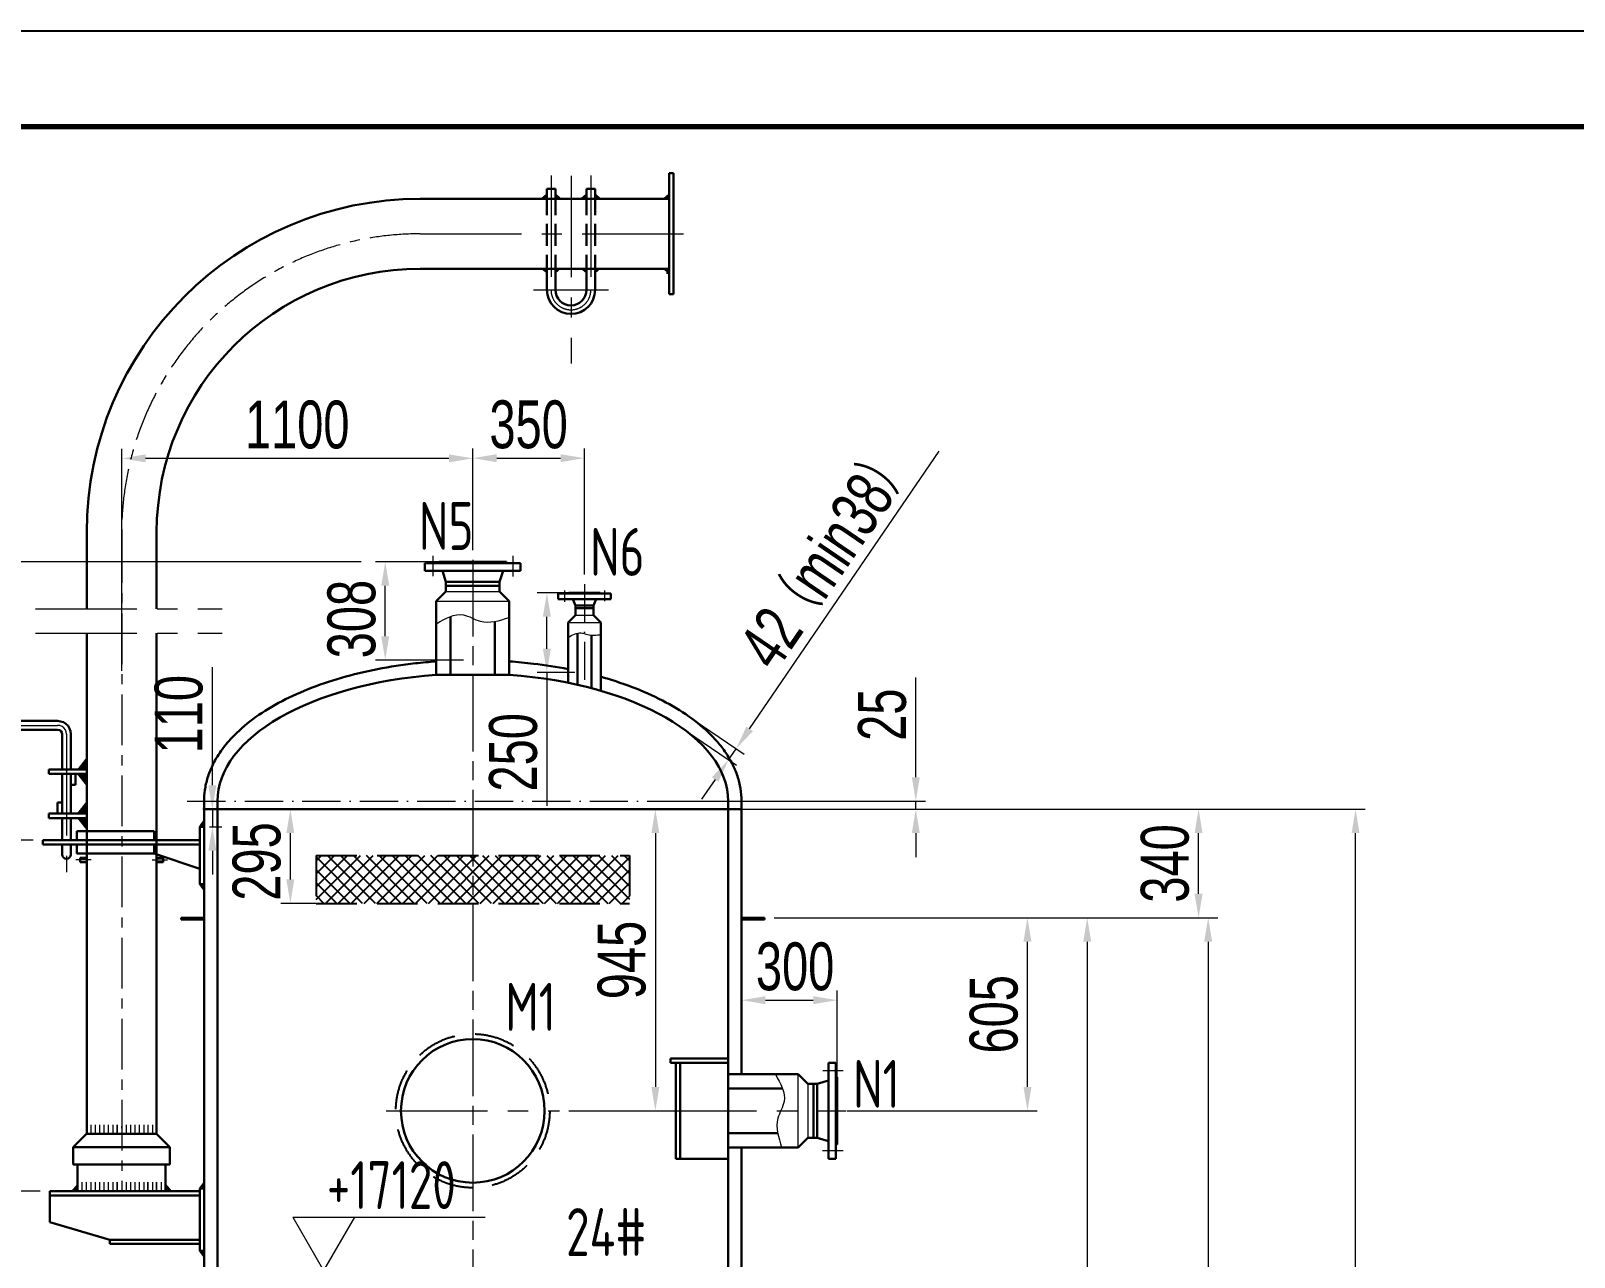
# Model space of a CAD drawing. Header units: millimetres. Extents: x -750 to 17070, y -300 to 24930.
# Drawn here: x 1767 to 6603, y 21088 to 24930 of the extents above; entities that cross this region are included whole.
import ezdxf

# ---------------------------------------------------------------- set-up
doc = ezdxf.new("R2010")
doc.units = ezdxf.units.MM
doc.header["$LTSCALE"] = 10
for name, pattern in [('ACAD_ISO08W100', [36, 24, -3, 6, -3]), ('ACAD_ISO10W100', [18, 12, -3, 0, -3]), ('CENTER', [50.8, 31.75, -6.35, 6.35, -6.35]), ('DASHED', [19.05, 12.7, -6.35])]:
    doc.linetypes.add(name, pattern=pattern)
doc.layers.get('0').update_dxf_attribs({"lineweight": 30})
for name, color, linetype, lineweight in [('1轮廓实线层', 7, 'Continuous', 30), ('1轮廓实线层 @ 30', 7, 'Continuous', 30), ('3', 2, 'CENTER', 15), ('3中心线层', 1, 'CENTER', 15), ('5剖面线层', 2, 'Continuous', 15), ('6文字层 @ 30', 3, 'Continuous', 15), ('7标注层', 4, 'Continuous', 15), ('中心线', 1, 'ACAD_ISO10W100', 18), ('图框层', 7, 'Continuous', 70), ('点划线', 6, 'CENTER', 15)]:
    doc.layers.add(name, color=color, linetype=linetype, lineweight=lineweight)
for name, color, linetype in [('2细线层', 4, 'Continuous'), ('4虚线层', 6, 'DASHED'), ('4虚线层 @ 30', 6, 'DASHED')]:
    doc.layers.add(name, color=color, linetype=linetype)
doc.styles.add('HGCAD', font='HGCAD.SHX', dxfattribs={"width": 0.75, "bigfont": 'HGCADHZ.SHX'})
doc.styles.add('PC_TEXTSTYLE', font='isocp.shx', dxfattribs={"width": 0.8, "bigfont": 'hzfs.shx'})
doc.dimstyles.new('HGCAD', dxfattribs={"dimtxt": 5, "dimasz": 2.5, "dimexe": 1, "dimexo": 1, "dimgap": 1, "dimtad": 1, "dimdec": 1, "dimdsep": 46, "dimtxsty": 'HGCAD', "dimcen": 0, "dimclrd": 4, "dimclre": 4, "dimclrt": 3, "dimadec": 1, "dimazin": 0, "dimtfac": 1, "dimtmove": 0, "dimatfit": 3, "dimfxl": 0, "dimlwd": 15, "dimlwe": 15, "dimarcsym": 0})

# ---------------------------------------------------------------- blocks, each defined once
blk = doc.blocks.new('*D140')
at = {"layer": '1轮廓实线层', "color": 4, "lineweight": 15}
for p, q in [((3471.8, 23169.6), (3353.9, 23169.6)), ((3383.9, 22994.6), (3383.9, 23094.6)), ((3471.8, 22919.6), (3353.9, 22919.6)), ((3383.9, 22919.6), (3383.9, 22501.9))]:
    blk.add_line(p, q, dxfattribs=at)
at = {"layer": '1轮廓实线层', "color": 4}
for points in [[(3396.4, 23094.6), (3371.4, 23094.6), (3383.9, 23169.6)], [(3371.4, 22994.6), (3396.4, 22994.6), (3383.9, 22919.6)]]:
    blk.add_solid(points, dxfattribs=at)
at = {"layer": 'Defpoints', "color": 0}
for p in [(3383.9, 23169.6), (3501.8, 23169.6), (3501.8, 22919.6)]:
    blk.add_point(p, dxfattribs=at)
at = {"layer": '1轮廓实线层', "color": 3, "lineweight": 15, "insert": (3278.9, 22670), "char_height": 150, "attachment_point": 5, "rotation": 90, "style": 'HGCAD'}
blk.add_mtext('250', dxfattribs=at)
blk = doc.blocks.new('*D143')
at = {"layer": '1轮廓实线层', "color": 4, "lineweight": 15}
for p, q in [((3993.8, 21740.7), (3993.8, 21923.4)), ((4293.8, 21576.7), (4293.8, 21923.4)), ((4068.8, 21893.4), (4218.8, 21893.4))]:
    blk.add_line(p, q, dxfattribs=at)
at = {"layer": '1轮廓实线层', "color": 4}
for points in [[(4068.8, 21905.9), (4068.8, 21880.9), (3993.8, 21893.4)], [(4218.8, 21880.9), (4218.8, 21905.9), (4293.8, 21893.4)]]:
    blk.add_solid(points, dxfattribs=at)
at = {"layer": 'Defpoints', "color": 0}
for p in [(4293.8, 21893.4), (3993.8, 21710.7), (4293.8, 21546.7)]:
    blk.add_point(p, dxfattribs=at)
at = {"layer": '1轮廓实线层', "color": 3, "lineweight": 15, "insert": (4161.7, 21998.4), "char_height": 150, "attachment_point": 5, "style": 'HGCAD'}
blk.add_mtext('300{}{{\\H0.7x;}{}}', dxfattribs=at)
blk = doc.blocks.new('*D144')
at = {"layer": '1轮廓实线层', "color": 4, "lineweight": 15}
for p, q in [((3121.8, 23266.7), (2847.5, 23266.7)), ((2877.5, 23033.7), (2877.5, 23191.7)), ((3122.4, 22958.7), (2847.5, 22958.7))]:
    blk.add_line(p, q, dxfattribs=at)
at = {"layer": '1轮廓实线层', "color": 4}
for points in [[(2890, 23191.7), (2865, 23191.7), (2877.5, 23266.7)], [(2865, 23033.7), (2890, 23033.7), (2877.5, 22958.7)]]:
    blk.add_solid(points, dxfattribs=at)
at = {"layer": 'Defpoints', "color": 0}
for p in [(2877.5, 23266.7), (3151.8, 23266.7), (3152.4, 22958.7)]:
    blk.add_point(p, dxfattribs=at)
at = {"layer": '1轮廓实线层', "color": 3, "lineweight": 15, "insert": (2772.5, 23087.3), "char_height": 150, "attachment_point": 5, "rotation": 90, "style": 'HGCAD'}
blk.add_mtext('308', dxfattribs=at)
blk = doc.blocks.new('*D145')
at = {"layer": '1轮廓实线层', "color": 4, "lineweight": 15}
for p, q in [((4539.9, 22591.7), (4539.9, 22904.7)), ((3730.1, 22516.7), (4569.9, 22516.7)), ((3730.1, 22491.7), (4569.9, 22491.7)), ((4539.9, 22491.7), (4539.9, 22516.7)), ((4539.9, 22416.7), (4539.9, 22341.7))]:
    blk.add_line(p, q, dxfattribs=at)
at = {"layer": '1轮廓实线层', "color": 4}
for points in [[(4527.4, 22591.7), (4552.4, 22591.7), (4539.9, 22516.7)], [(4552.4, 22416.7), (4527.4, 22416.7), (4539.9, 22491.7)]]:
    blk.add_solid(points, dxfattribs=at)
at = {"layer": 'Defpoints', "color": 0}
for p in [(3700.1, 22516.7), (3700.1, 22491.7), (4539.9, 22516.7)]:
    blk.add_point(p, dxfattribs=at)
at = {"layer": '1轮廓实线层', "color": 3, "lineweight": 15, "insert": (4434.9, 22787.8), "char_height": 150, "attachment_point": 5, "rotation": 90, "style": 'HGCAD'}
blk.add_mtext('25', dxfattribs=at)
blk = doc.blocks.new('*D146')
at = {"layer": '1轮廓实线层', "color": 4, "lineweight": 15}
for p, q in [((4019.3, 22743.3), (4612.7, 23613.7)), ((3821.7, 22736.4), (3978.2, 22629.7)), ((3845.4, 22771.1), (4001.9, 22664.4)), ((3953.4, 22646.6), (3977.1, 22681.3)), ((3911.2, 22584.6), (3868.9, 22522.7))]:
    blk.add_line(p, q, dxfattribs=at)
at = {"layer": '1轮廓实线层', "color": 4}
for points in [[(4009, 22750.3), (4029.7, 22736.2), (3977.1, 22681.3)], [(3921.5, 22577.6), (3900.9, 22591.7), (3953.4, 22646.6)]]:
    blk.add_solid(points, dxfattribs=at)
at = {"layer": 'Defpoints', "color": 0}
for p in [(3820.6, 22788), (3796.9, 22753.3), (3977.1, 22681.3)]:
    blk.add_point(p, dxfattribs=at)
at = {"layer": '1轮廓实线层', "color": 3, "lineweight": 15, "insert": (4258.9, 23281.1), "char_height": 150, "attachment_point": 5, "rotation": 55.7177, "style": 'HGCAD'}
blk.add_mtext('42（min38）', dxfattribs=at)
blk = doc.blocks.new('标高')
at = {"layer": '7标注层'}
for p, q in [((49.7, 228.49), (74.81, 228.49)), ((49.7, 228.46), (53.72, 221.5)), ((57.75, 228.49), (53.72, 221.51))]:
    blk.add_line(p, q, dxfattribs=at)
blk = doc.blocks.new('*D167')
at = {"layer": '1轮廓实线层', "color": 4, "lineweight": 15}
for p, q in [((2335.9, 22566.7), (2335.9, 22937)), ((2368.2, 22491.7), (2305.9, 22491.7)), ((2335.9, 22491.7), (2335.9, 22436.7)), ((2326.5, 22436.7), (2365.9, 22436.7)), ((2335.9, 22361.7), (2335.9, 22286.7))]:
    blk.add_line(p, q, dxfattribs=at)
at = {"layer": '1轮廓实线层', "color": 4}
for points in [[(2323.4, 22566.7), (2348.4, 22566.7), (2335.9, 22491.7)], [(2348.4, 22361.7), (2323.4, 22361.7), (2335.9, 22436.7)]]:
    blk.add_solid(points, dxfattribs=at)
at = {"layer": 'Defpoints', "color": 0}
for p in [(2398.2, 22491.7), (2296.5, 22436.7), (2335.9, 22436.7)]:
    blk.add_point(p, dxfattribs=at)
at = {"layer": '1轮廓实线层', "color": 3, "lineweight": 15, "insert": (2230.9, 22789.4), "char_height": 150, "attachment_point": 5, "rotation": 90, "style": 'HGCAD'}
blk.add_mtext('110', dxfattribs=at)
blk = doc.blocks.new('*D168')
at = {"layer": '1轮廓实线层', "color": 4, "lineweight": 15}
for p, q in [((1774.3, 22395.1), (1619.7, 22395.1)), ((1649.7, 22320.1), (1649.7, 21370.1)), ((1796.4, 21295.1), (1619.7, 21295.1))]:
    blk.add_line(p, q, dxfattribs=at)
at = {"layer": '1轮廓实线层', "color": 4}
for points in [[(1662.2, 22320.1), (1637.2, 22320.1), (1649.7, 22395.1)], [(1637.2, 21370.1), (1662.2, 21370.1), (1649.7, 21295.1)]]:
    blk.add_solid(points, dxfattribs=at)
at = {"layer": 'Defpoints', "color": 0}
for p in [(1804.3, 22395.1), (1649.7, 21295.1), (1826.4, 21295.1)]:
    blk.add_point(p, dxfattribs=at)
at = {"layer": '1轮廓实线层', "color": 3, "lineweight": 15, "insert": (1544.7, 21845.1), "char_height": 150, "attachment_point": 5, "rotation": 90, "style": 'HGCAD'}
blk.add_mtext('1000', dxfattribs=at)
blk = doc.blocks.new('*D169')
at = {"layer": '1轮廓实线层', "color": 4, "lineweight": 15}
for p, q in [((2051.8, 22925.3), (2051.8, 23620.8)), ((3151.8, 23302.7), (3151.8, 23620.8)), ((3076.8, 23590.8), (2126.8, 23590.8))]:
    blk.add_line(p, q, dxfattribs=at)
at = {"layer": '1轮廓实线层', "color": 4}
for points in [[(2126.8, 23603.3), (2126.8, 23578.3), (2051.8, 23590.8)], [(3076.8, 23578.3), (3076.8, 23603.3), (3151.8, 23590.8)]]:
    blk.add_solid(points, dxfattribs=at)
at = {"layer": 'Defpoints', "color": 0}
for p in [(2051.8, 23590.8), (3151.8, 23272.7), (2051.8, 22895.3)]:
    blk.add_point(p, dxfattribs=at)
at = {"layer": '1轮廓实线层', "color": 3, "lineweight": 15, "insert": (2601.8, 23695.8), "char_height": 150, "attachment_point": 5, "style": 'HGCAD'}
blk.add_mtext('1100', dxfattribs=at)
blk = doc.blocks.new('*D170')
at = {"layer": '1轮廓实线层', "color": 4, "lineweight": 15}
for p, q in [((3826.1, 22491.7), (3693.8, 22491.7)), ((3723.8, 22416.7), (3723.8, 21621.7)), ((3453.2, 21546.7), (3753.8, 21546.7))]:
    blk.add_line(p, q, dxfattribs=at)
at = {"layer": '1轮廓实线层', "color": 4}
for points in [[(3736.3, 22416.7), (3711.3, 22416.7), (3723.8, 22491.7)], [(3711.3, 21621.7), (3736.3, 21621.7), (3723.8, 21546.7)]]:
    blk.add_solid(points, dxfattribs=at)
at = {"layer": 'Defpoints', "color": 0}
for p in [(3856.1, 22491.7), (3423.2, 21546.7), (3723.8, 21546.7)]:
    blk.add_point(p, dxfattribs=at)
at = {"layer": '1轮廓实线层', "color": 3, "lineweight": 15, "insert": (3618.8, 22019.2), "char_height": 150, "attachment_point": 5, "rotation": 90, "style": 'HGCAD'}
blk.add_mtext('945', dxfattribs=at)
blk = doc.blocks.new('*D171')
at = {"layer": '1轮廓实线层', "color": 4, "lineweight": 15}
for p, q in [((3151.8, 23620.8), (3151.8, 23621.4)), ((3501.8, 23226.6), (3501.8, 23621.4)), ((3226.8, 23591.4), (3426.8, 23591.4))]:
    blk.add_line(p, q, dxfattribs=at)
at = {"layer": '1轮廓实线层', "color": 4}
for points in [[(3226.8, 23603.9), (3226.8, 23578.9), (3151.8, 23591.4)], [(3426.8, 23578.9), (3426.8, 23603.9), (3501.8, 23591.4)]]:
    blk.add_solid(points, dxfattribs=at)
at = {"layer": 'Defpoints', "color": 0}
for p in [(3151.8, 23590.8), (3501.8, 23591.4), (3501.8, 23196.6)]:
    blk.add_point(p, dxfattribs=at)
at = {"layer": '1轮廓实线层', "color": 3, "lineweight": 15, "insert": (3326.8, 23696.4), "char_height": 150, "attachment_point": 5, "style": 'HGCAD'}
blk.add_mtext('350', dxfattribs=at)
blk = doc.blocks.new('*D172')
at = {"layer": '1轮廓实线层', "color": 4, "lineweight": 15}
for p, q in [((2698.2, 22491.7), (2550.2, 22491.7)), ((2580.2, 22271.7), (2580.2, 22416.7)), ((2699.2, 22196.7), (2550.2, 22196.7))]:
    blk.add_line(p, q, dxfattribs=at)
at = {"layer": '1轮廓实线层', "color": 4}
for points in [[(2592.7, 22416.7), (2567.7, 22416.7), (2580.2, 22491.7)], [(2567.7, 22271.7), (2592.7, 22271.7), (2580.2, 22196.7)]]:
    blk.add_solid(points, dxfattribs=at)
at = {"layer": 'Defpoints', "color": 0}
for p in [(2580.2, 22491.7), (2728.2, 22491.7), (2729.2, 22196.7)]:
    blk.add_point(p, dxfattribs=at)
at = {"layer": '1轮廓实线层', "color": 3, "lineweight": 15, "insert": (2475.2, 22328), "char_height": 150, "attachment_point": 5, "rotation": 90, "style": 'HGCAD'}
blk.add_mtext('295', dxfattribs=at)
blk = doc.blocks.new('*D173')
at = {"layer": '1轮廓实线层', "color": 4, "lineweight": 15}
for p, q in [((4095.8, 22491.7), (5455.9, 22491.7)), ((5425.9, 22226.7), (5425.9, 22416.7)), ((4095.8, 22151.7), (5455.9, 22151.7))]:
    blk.add_line(p, q, dxfattribs=at)
at = {"layer": '1轮廓实线层', "color": 4}
for points in [[(5438.4, 22416.7), (5413.4, 22416.7), (5425.9, 22491.7)], [(5413.4, 22226.7), (5438.4, 22226.7), (5425.9, 22151.7)]]:
    blk.add_solid(points, dxfattribs=at)
at = {"layer": 'Defpoints', "color": 0}
for p in [(4065.8, 22491.7), (5425.9, 22491.7), (4065.8, 22151.7)]:
    blk.add_point(p, dxfattribs=at)
at = {"layer": '1轮廓实线层', "color": 3, "lineweight": 15, "insert": (5320.9, 22321.7), "char_height": 150, "attachment_point": 5, "rotation": 90, "style": 'HGCAD'}
blk.add_mtext('340', dxfattribs=at)
blk = doc.blocks.new('*D174')
at = {"layer": '1轮廓实线层', "color": 4, "lineweight": 15}
for p, q in [((4273, 22151.7), (5107, 22151.7)), ((5077, 22076.7), (5077, 19426.7)), ((4095.8, 19351.7), (5107, 19351.7))]:
    blk.add_line(p, q, dxfattribs=at)
at = {"layer": '1轮廓实线层', "color": 4}
for points in [[(5089.5, 22076.7), (5064.5, 22076.7), (5077, 22151.7)], [(5064.5, 19426.7), (5089.5, 19426.7), (5077, 19351.7)]]:
    blk.add_solid(points, dxfattribs=at)
at = {"layer": 'Defpoints', "color": 0}
for p in [(4243, 22151.7), (4065.8, 19351.7), (5077, 19351.7)]:
    blk.add_point(p, dxfattribs=at)
at = {"layer": '1轮廓实线层', "color": 3, "lineweight": 15, "insert": (4972, 20751.7), "char_height": 150, "attachment_point": 5, "rotation": 90, "style": 'HGCAD'}
blk.add_mtext('2800', dxfattribs=at)
blk = doc.blocks.new('*D175')
at = {"layer": '1轮廓实线层', "color": 4, "lineweight": 15}
for p, q in [((4629.2, 22151.7), (5485.9, 22151.7)), ((5455.9, 22076.7), (5455.9, 11026.7)), ((4095.8, 10951.7), (5485.9, 10951.7))]:
    blk.add_line(p, q, dxfattribs=at)
at = {"layer": '1轮廓实线层', "color": 4}
for points in [[(5468.4, 22076.7), (5443.4, 22076.7), (5455.9, 22151.7)], [(5443.4, 11026.7), (5468.4, 11026.7), (5455.9, 10951.7)]]:
    blk.add_solid(points, dxfattribs=at)
at = {"layer": 'Defpoints', "color": 0}
for p in [(4599.2, 22151.7), (4065.8, 10951.7), (5455.9, 10951.7)]:
    blk.add_point(p, dxfattribs=at)
at = {"layer": '1轮廓实线层', "color": 3, "lineweight": 15, "insert": (5340.7, 16551.7), "char_height": 150, "attachment_point": 5, "rotation": 90, "style": 'HGCAD'}
blk.add_mtext('2800X4(=11200)', dxfattribs=at)
blk = doc.blocks.new('*D177')
at = {"layer": '1轮廓实线层', "color": 4, "lineweight": 15}
for p, q in [((5100.6, 22491.7), (5947.7, 22491.7)), ((5917.7, 6026.7), (5917.7, 22416.7)), ((5100.6, 5951.7), (5947.7, 5951.7))]:
    blk.add_line(p, q, dxfattribs=at)
at = {"layer": '1轮廓实线层', "color": 4}
for points in [[(5930.2, 22416.7), (5905.2, 22416.7), (5917.7, 22491.7)], [(5905.2, 6026.7), (5930.2, 6026.7), (5917.7, 5951.7)]]:
    blk.add_solid(points, dxfattribs=at)
at = {"layer": 'Defpoints', "color": 0}
for p in [(5070.6, 22491.7), (5917.7, 22491.7), (5070.6, 5951.7)]:
    blk.add_point(p, dxfattribs=at)
at = {"layer": '1轮廓实线层', "color": 3, "lineweight": 15, "insert": (5812.7, 14383.7), "char_height": 150, "attachment_point": 5, "rotation": 90, "style": 'HGCAD'}
blk.add_mtext('16540', dxfattribs=at)
blk = doc.blocks.new('*D178')
at = {"layer": '1轮廓实线层', "color": 4, "lineweight": 15}
for p, q in [((2801.8, 23266.7), (357.1, 23266.7)), ((387.1, 23191.7), (387.1, 4001.7)), ((2279.8, 3926.7), (357.1, 3926.7))]:
    blk.add_line(p, q, dxfattribs=at)
at = {"layer": '1轮廓实线层', "color": 4}
for points in [[(399.6, 23191.7), (374.6, 23191.7), (387.1, 23266.7)], [(374.6, 4001.7), (399.6, 4001.7), (387.1, 3926.7)]]:
    blk.add_solid(points, dxfattribs=at)
at = {"layer": 'Defpoints', "color": 0}
for p in [(2831.8, 23266.7), (387.1, 3926.7), (2309.8, 3926.7)]:
    blk.add_point(p, dxfattribs=at)
at = {"layer": '1轮廓实线层', "color": 3, "lineweight": 15, "insert": (282.1, 13596.7), "char_height": 150, "attachment_point": 5, "rotation": 90, "style": 'HGCAD'}
blk.add_mtext('~19340', dxfattribs=at)
blk = doc.blocks.new('*D183')
at = {"layer": '1轮廓实线层', "color": 4, "lineweight": 15}
for p, q in [((4478.2, 22151.7), (4919.7, 22151.7)), ((4889.7, 21621.7), (4889.7, 22076.7)), ((4323.8, 21546.7), (4919.7, 21546.7))]:
    blk.add_line(p, q, dxfattribs=at)
at = {"layer": '1轮廓实线层', "color": 4}
for points in [[(4902.2, 22076.7), (4877.2, 22076.7), (4889.7, 22151.7)], [(4877.2, 21621.7), (4902.2, 21621.7), (4889.7, 21546.7)]]:
    blk.add_solid(points, dxfattribs=at)
at = {"layer": 'Defpoints', "color": 0}
for p in [(4448.2, 22151.7), (4889.7, 22151.7), (4293.8, 21546.7)]:
    blk.add_point(p, dxfattribs=at)
at = {"layer": '1轮廓实线层', "color": 3, "lineweight": 15, "insert": (4784.7, 21849.2), "char_height": 150, "attachment_point": 5, "rotation": 90, "style": 'HGCAD'}
blk.add_mtext('605', dxfattribs=at)
blk = doc.blocks.new('*U23')
at = {"layer": '2细线层'}
blk.add_line((-750, 24930), (17070, 24930), dxfattribs=at)
at = {"layer": '图框层'}
blk.add_line((0, 24630), (16770, 24630), dxfattribs=at)

msp = doc.modelspace()

# ---------------------------------------------------------------- hatches: boundary and pattern name
at = {"layer": '3中心线层', "linetype": 'ByBlock'}
for points in [[(3368.571, 24404.088), (3383.66, 24404.088), (3383.66, 24417.367)], [(3410.821, 24404.088), (3425.911, 24404.088), (3410.821, 24417.367)], [(3492.908, 24404.088), (3507.998, 24404.088), (3507.998, 24417.367)], [(3535.159, 24404.088), (3550.248, 24404.088), (3535.159, 24417.367)], [(3766.978, 24417.367), (3751.888, 24404.088), (3766.978, 24404.088)], [(3383.66, 24184.448), (3383.66, 24171.772), (3368.571, 24184.448)], [(3425.911, 24184.448), (3410.821, 24171.772), (3410.821, 24184.448)], [(3507.998, 24184.448), (3507.998, 24171.772), (3492.908, 24184.448)], [(3550.248, 24184.448), (3535.159, 24171.772), (3535.159, 24184.448)], [(3766.978, 24184.448), (3766.978, 24171.772), (3751.888, 24184.448)], [(1913.853, 21315.618), (1895.745, 21295.097), (1913.853, 21295.097)], [(2189.085, 21315.618), (2207.193, 21295.097), (2189.085, 21295.097)]]:
    msp.add_hatch(color=1, dxfattribs=at).paths.add_polyline_path(points)
at = {"layer": '4虚线层'}
h = msp.add_hatch(dxfattribs=at)
h.set_pattern_fill('ANSI37', color=256, scale=9, style=0)
h.set_pattern_definition([(45, (687.338, 13081.74), (-20.20558, 20.20558), []), (135, (687.338, 13081.74), (-20.20558, -20.20558), [])])
h.paths.add_polyline_path([(3642.368, 22196.744), (3642.368, 22346.744), (3151.821, 22346.744), (3151.821, 22196.744)])
h.paths.add_polyline_path([(3151.821, 22346.744), (2661.273, 22346.744), (2661.273, 22196.744), (3151.821, 22196.744)])
at = {"layer": '5剖面线层'}
for points in [[(2309.821, 22456.058), (2309.821, 22436.744), (2296.542, 22436.744)], [(2296.542, 22256.808), (2309.821, 22256.808), (2309.821, 22239.304)], [(2309.821, 21321.117), (2309.821, 21303.613), (2296.542, 21303.613)], [(2296.542, 21108.46), (2309.821, 21108.46), (2309.821, 21090.956)]]:
    msp.add_hatch(color=256, dxfattribs=at).paths.add_polyline_path(points)

# ---------------------------------------------------------------- linework, layer by layer
at = {"color": 0}
for p, q in [((3780.86, 24483.792), (3766.978, 24483.792)), ((3780.86, 24483.792), (3780.86, 24104.743)), ((3383.66, 24435.505), (3410.821, 24435.505)), ((3383.66, 24435.505), (3383.66, 24400.498)), ((3410.821, 24435.505), (3410.821, 24400.498)), ((3507.998, 24435.505), (3507.998, 24400.498)), ((3507.998, 24435.505), (3535.159, 24435.505)), ((3535.159, 24435.505), (3535.159, 24400.498)), ((3766.978, 24104.743), (3780.86, 24104.743)), ((1677.349, 22768.109), (1851.18, 22768.109)), ((1677.349, 22740.345), (1851.18, 22740.345)), ((1860.234, 22766.902), (1851.18, 22768.109)), ((1856.612, 22739.741), (1851.18, 22740.345)), ((1860.837, 22736.723), (1856.612, 22739.741)), ((1869.287, 22763.884), (1860.234, 22766.902)), ((1863.855, 22731.895), (1860.837, 22736.723)), ((1865.062, 22726.462), (1863.855, 22731.895)), ((1865.062, 22726.462), (1865.062, 22616.007)), ((1877.134, 22759.056), (1869.287, 22763.884)), ((1883.773, 22752.416), (1877.134, 22759.056)), ((1888.602, 22744.57), (1883.773, 22752.416)), ((1891.62, 22736.12), (1888.602, 22744.57)), ((1892.827, 22726.462), (1891.62, 22736.12)), ((1892.827, 22726.462), (1892.827, 22616.007)), ((1823.415, 22616.007), (1942.321, 22616.007)), ((1823.415, 22616.007), (1823.415, 22602.125)), ((1823.415, 22602.125), (1942.321, 22602.125)), ((1865.062, 22602.125), (1865.062, 22477.787)), ((1892.827, 22602.125), (1892.827, 22477.787)), ((1823.415, 22477.787), (1942.321, 22477.787)), ((1823.415, 22477.787), (1823.415, 22463.905)), ((1823.415, 22463.905), (1942.321, 22463.905)), ((1865.062, 22463.905), (1865.062, 22395.097)), ((1892.827, 22463.905), (1892.827, 22395.097)), ((2296.542, 22436.744), (2296.542, 22256.808)), ((1804.29, 22395.097), (2296.542, 22395.097)), ((1804.29, 22395.097), (1804.29, 22381.214)), ((1911.728, 22422.861), (2153.16, 22422.861)), ((1911.728, 22422.861), (1911.728, 22395.097)), ((2153.16, 22422.861), (2153.16, 22395.097)), ((1804.29, 22381.214), (2296.542, 22381.214)), ((1865.062, 22381.214), (1865.062, 22349.828)), ((1865.062, 22349.828), (1866.27, 22345)), ((1866.27, 22345), (1869.287, 22340.171)), ((1869.287, 22340.171), (1873.513, 22337.153)), ((1884.377, 22337.153), (1888.602, 22340.171)), ((1888.602, 22340.171), (1891.62, 22345)), ((1891.62, 22345), (1892.827, 22349.828)), ((1892.827, 22381.214), (1892.827, 22349.828)), ((1911.728, 22381.214), (1911.728, 22353.45)), ((1911.728, 22353.45), (2153.16, 22353.45)), ((2153.16, 22381.214), (2153.16, 22353.45)), ((2153.16, 22353.45), (2296.542, 22305.109)), ((2161.321, 22353.45), (2161.321, 22339.978)), ((2161.321, 22339.567), (2181.842, 22339.567)), ((2181.842, 22325.685), (2181.842, 22339.567)), ((1873.513, 22337.153), (1878.945, 22335.946)), ((1878.945, 22335.946), (1884.377, 22337.153)), ((2161.321, 22325.685), (2181.842, 22325.685)), ((1941.617, 21474.964), (1899.97, 21433.317)), ((1941.617, 21474.964), (2161.321, 21474.964)), ((2161.321, 21474.964), (2202.968, 21433.317)), ((1899.97, 21433.317), (1899.97, 21378.391)), ((1899.97, 21433.317), (2202.968, 21433.317)), ((2202.968, 21433.317), (2202.968, 21378.391)), ((2202.968, 21378.391), (1899.97, 21378.391)), ((1913.853, 21378.391), (1913.853, 21295.097)), ((2189.085, 21378.391), (2189.085, 21295.097)), ((1826.379, 21295.097), (2170.843, 21295.097)), ((1826.379, 21281.214), (2173.606, 21281.214)), ((2057.57, 21281.214), (2296.542, 21281.214)), ((2157.141, 21295.097), (2296.542, 21295.097)), ((2296.542, 21303.613), (2296.542, 21108.46)), ((1826.379, 21198.524), (2014.696, 21142.994)), ((2014.696, 21142.994), (2111.444, 21142.994)), ((2014.696, 21142.994), (2014.696, 21129.716)), ((2032.792, 21142.994), (2296.542, 21142.994)), ((2014.696, 21129.716), (2111.444, 21129.716)), ((2032.792, 21129.716), (2296.542, 21129.716))]:
    msp.add_line(p, q, dxfattribs=at)
at = {"color": 7}
for p, q in [((3383.66, 24417.367), (3368.571, 24404.088)), ((3368.571, 24404.088), (3383.66, 24404.088)), ((3368.571, 24404.088), (3383.66, 24404.088)), ((3383.66, 24404.088), (3368.571, 24404.088)), ((3383.66, 24404.088), (3383.66, 24417.367)), ((3410.821, 24417.367), (3410.821, 24404.088)), ((3425.911, 24404.088), (3410.821, 24417.367)), ((3410.821, 24404.088), (3412.632, 24406.502)), ((3413.236, 24405.899), (3410.821, 24404.088)), ((3410.821, 24404.088), (3425.911, 24404.088)), ((3410.821, 24404.088), (3425.911, 24404.088)), ((3425.911, 24404.088), (3410.821, 24404.088)), ((3412.632, 24406.502), (3413.236, 24405.899)), ((3492.908, 24404.088), (3507.998, 24417.367)), ((3507.998, 24417.367), (3492.908, 24404.088)), ((3492.908, 24404.088), (3507.998, 24404.088)), ((3492.908, 24404.088), (3507.998, 24404.088)), ((3507.998, 24404.088), (3492.908, 24404.088)), ((3507.998, 24404.088), (3507.998, 24417.367)), ((3535.159, 24417.367), (3535.159, 24404.088)), ((3550.248, 24404.088), (3535.159, 24417.367)), ((3535.159, 24404.088), (3550.248, 24404.088)), ((3535.159, 24404.088), (3550.248, 24404.088)), ((3550.248, 24404.088), (3535.159, 24404.088)), ((3550.248, 24404.088), (3766.978, 24404.088)), ((3550.248, 24404.088), (3766.978, 24404.088)), ((3766.978, 24404.088), (3550.248, 24404.088)), ((3766.978, 24417.367), (3751.525, 24403.768)), ((3766.978, 24404.088), (3766.978, 24417.367)), ((3368.571, 24184.448), (3383.66, 24184.448)), ((3383.66, 24184.448), (3368.571, 24184.448)), ((3368.571, 24184.448), (3383.66, 24184.448)), ((3383.66, 24184.448), (3383.66, 24171.772)), ((3383.66, 24180.795), (3383.66, 24118.626)), ((3410.821, 24184.448), (3425.911, 24184.448)), ((3425.911, 24184.448), (3410.821, 24184.448)), ((3410.821, 24184.448), (3425.911, 24184.448)), ((3410.821, 24171.772), (3410.821, 24184.448)), ((3410.821, 24180.795), (3410.821, 24118.626)), ((3492.908, 24184.448), (3507.998, 24184.448)), ((3507.998, 24184.448), (3492.908, 24184.448)), ((3492.908, 24184.448), (3507.998, 24184.448)), ((3507.998, 24184.448), (3507.998, 24171.772)), ((3507.998, 24180.795), (3507.998, 24118.626)), ((3535.159, 24184.448), (3550.248, 24184.448)), ((3550.248, 24184.448), (3535.159, 24184.448)), ((3535.159, 24184.448), (3550.248, 24184.448)), ((3535.159, 24171.772), (3535.159, 24184.448)), ((3535.159, 24180.795), (3535.159, 24118.626)), ((3751.888, 24184.448), (3766.978, 24184.448)), ((3766.978, 24184.448), (3751.888, 24184.448)), ((3751.888, 24184.448), (3766.978, 24184.448)), ((3766.978, 24171.772), (3751.888, 24184.448)), ((3766.978, 24184.448), (3766.978, 24171.772)), ((1942.321, 22616.007), (1942.321, 22652.222)), ((1865.062, 22602.125), (1865.062, 22567.721)), ((1892.827, 22602.125), (1892.827, 22567.721)), ((1906.709, 22567.721), (1906.709, 22602.125)), ((1942.321, 22602.125), (1942.321, 22566.514)), ((1892.827, 22567.721), (1906.709, 22567.721)), ((1851.18, 22477.787), (1851.18, 22512.795)), ((1851.18, 22512.795), (1865.062, 22512.795)), ((1942.321, 22514.002), (1942.321, 22477.787)), ((1865.062, 22477.787), (1851.18, 22477.787)), ((1942.321, 22428.294), (1942.321, 22463.905)), ((2296.542, 22436.744), (2309.821, 22456.058)), ((1942.321, 22339.567), (1921.799, 22339.567)), ((1921.799, 22339.567), (1921.799, 22325.685)), ((1942.321, 22325.685), (1921.799, 22325.685)), ((2296.542, 22256.808), (2309.821, 22239.304)), ((1895.745, 21295.097), (1913.853, 21295.097)), ((1895.745, 21295.097), (1913.853, 21295.097)), ((1913.853, 21295.097), (1895.745, 21295.097)), ((1913.853, 21295.097), (1913.853, 21315.618)), ((2189.085, 21295.097), (2189.085, 21315.618)), ((2189.085, 21295.097), (2207.193, 21295.097)), ((2207.193, 21295.097), (2189.085, 21295.097)), ((2207.193, 21295.097), (2189.085, 21295.097)), ((2296.542, 21303.613), (2309.821, 21321.117)), ((2296.542, 21108.46), (2309.821, 21090.956))]:
    msp.add_line(p, q, dxfattribs=at)
at = {"color": 6}
for p, q in [((3383.66, 24400.498), (3383.66, 24352.815)), ((3410.821, 24400.498), (3410.821, 24352.815)), ((3507.998, 24400.498), (3507.998, 24352.815)), ((3535.159, 24400.498), (3535.159, 24352.815)), ((3383.66, 24325.654), (3383.66, 24256.242)), ((3410.821, 24325.654), (3410.821, 24256.242)), ((3507.998, 24325.654), (3507.998, 24256.242)), ((3535.159, 24325.654), (3535.159, 24256.242)), ((3383.66, 24228.477), (3383.66, 24180.795)), ((3410.821, 24228.477), (3410.821, 24180.795)), ((3507.998, 24228.477), (3507.998, 24180.795)), ((3535.159, 24228.477), (3535.159, 24180.795))]:
    msp.add_line(p, q, dxfattribs=at)
for p, q in [((3067.671, 23203.743), (3067.671, 23174.093)), ((3235.971, 23203.743), (3235.971, 23174.093)), ((3266.321, 23143.743), (3266.321, 22912.626)), ((3473.321, 23129.615), (3473.321, 23099.615)), ((3530.321, 23129.615), (3530.321, 23099.615)), ((3082.321, 23095.294), (3082.321, 22912.626)), ((3221.321, 23079.591), (3221.321, 22912.626)), ((3450.321, 23076.615), (3450.321, 22887.856)), ((3553.321, 23076.615), (3553.321, 22862.72)), ((3480.321, 23043.372), (3480.321, 22881.466)), ((3523.321, 23037.056), (3523.321, 22870.999)), ((2309.821, 22516.744), (2309.821, 16480.744)), ((2309.821, 22491.744), (3993.821, 22491.744)), ((2351.821, 22516.744), (2351.821, 5926.744)), ((3951.821, 22516.744), (3951.821, 5926.744)), ((3993.821, 22516.744), (3993.821, 21661.244)), ((2237.821, 22151.744), (2237.821, 22145.744)), ((2237.821, 22151.744), (2309.821, 22151.744)), ((2237.821, 22145.744), (2309.821, 22145.744)), ((2307.821, 22151.744), (2307.821, 22145.744)), ((4065.821, 22151.744), (3993.821, 22151.744)), ((4065.821, 22145.744), (3993.821, 22145.744)), ((3995.821, 22151.744), (3995.821, 22145.744)), ((4065.821, 22151.744), (4065.821, 22145.744)), ((3771.821, 21710.744), (3951.821, 21710.744)), ((3771.821, 21710.744), (3771.821, 21696.744)), ((3771.821, 21696.744), (3951.821, 21696.744)), ((3787.821, 21696.744), (3787.821, 21396.744)), ((3801.821, 21696.744), (3801.821, 21396.744)), ((4122.372, 21616.244), (3951.821, 21616.244)), ((4230.821, 21630.894), (4201.171, 21630.894)), ((4106.668, 21477.244), (3951.821, 21477.244)), ((4170.821, 21432.244), (3951.821, 21432.244)), ((3993.821, 21432.244), (3993.821, 10561.244)), ((4230.821, 21462.594), (4201.171, 21462.594)), ((3787.821, 21396.744), (3951.821, 21396.744))]:
    msp.add_line(p, q)
msp.add_circle((3151.821, 21546.744), 225)
for centre, radius in [((3459.711, 24118.626), 75.448), ((3459.41, 24118.626), 48.588)]:
    msp.add_arc(centre, radius, 180, 0)
for start_param, end_param in [(4.85600719, 6.28318531), (3.14159265, 4.56877077)]:
    msp.add_ellipse((3151.821, 22516.744), major_axis=(-800, 0), ratio=0.5, start_param=start_param, end_param=end_param)
for points, knots in [([(3037.321, 22954.732), (3015.407, 22953.189), (2993.611, 22951.203), (2931.482, 22944.233), (2891.615, 22938.147), (2814.031, 22923.001), (2776.315, 22913.943), (2703.832, 22893.012), (2669.065, 22881.14), (2603.206, 22854.769), (2572.114, 22840.271), (2514.249, 22808.841), (2487.474, 22791.909), (2438.829, 22755.78), (2416.953, 22736.581), (2384.838, 22702.561), (2373.117, 22688.314), (2352.428, 22658.897), (2343.459, 22643.726), (2330.046, 22615.752), (2325.053, 22603.094), (2317.11, 22577.398), (2314.161, 22564.36), (2310.645, 22539.779), (2309.821, 22528.262), (2309.821, 22516.744)], [4.85228281, 4.85228281, 4.85228281, 4.85228281, 4.93310094, 4.93310094, 5.08461297, 5.08461297, 5.236125, 5.236125, 5.38763703, 5.38763703, 5.53914905, 5.53914905, 5.69066108, 5.69066108, 5.84217311, 5.84217311, 5.94502808, 5.94502808, 6.04788305, 6.04788305, 6.12983873, 6.12983873, 6.2117944, 6.2117944, 6.28318531, 6.28318531, 6.28318531, 6.28318531]), ([(3450.321, 22930.671), (3415.043, 22937.544), (3378.879, 22943.19), (3317.1, 22950.547), (3291.79, 22952.939), (3266.321, 22954.732)], [4.34081247, 4.34081247, 4.34081247, 4.34081247, 4.478564863, 4.478564863, 4.572495157, 4.572495157, 4.572495157, 4.572495157]), ([(3993.82, 22516.744), (3993.82, 22520.233), (3993.745, 22523.722), (3993.028, 22540.31), (3991.394, 22553.381), (3986.052, 22579.254), (3982.344, 22592.055), (3972.966, 22617.231), (3967.297, 22629.606), (3954.129, 22653.829), (3946.631, 22665.678), (3929.928, 22688.797), (3920.724, 22700.067), (3892.071, 22731.48), (3870.646, 22750.868), (3822.853, 22787.389), (3796.48, 22804.523), (3739.366, 22836.374), (3708.623, 22851.09), (3643.404, 22877.914), (3608.928, 22890.021), (3566.451, 22902.661), (3559.909, 22904.548), (3553.321, 22906.388)], [3.14159256, 3.14159256, 3.14159256, 3.14159256, 3.16321944, 3.16321944, 3.24447409, 3.24447409, 3.32572874, 3.32572874, 3.40698339, 3.40698339, 3.48823805, 3.48823805, 3.5694927, 3.5694927, 3.72100473, 3.72100473, 3.87251675, 3.87251675, 4.02402878, 4.02402878, 4.17554081, 4.17554081, 4.20287873, 4.20287873, 4.20287873, 4.20287873])]:
    msp.add_open_spline(points, degree=3, knots=knots)
at = {"layer": '1轮廓实线层'}
for p, q in [((3766.978, 24483.792), (3766.978, 24104.743)), ((2986.821, 24403.768), (3766.978, 24403.768)), ((2986.821, 24184.768), (3759.157, 24184.768)), ((3759.157, 24172.122), (3766.978, 24172.122)), ((1942.321, 23359.268), (1942.321, 23119.792)), ((2161.321, 23359.268), (2161.321, 23119.792)), ((3001.821, 23262.243), (3001.821, 23238.743)), ((3001.821, 23262.243), (3301.821, 23262.243)), ((3046.321, 23266.743), (3046.321, 23262.243)), ((3046.321, 23266.743), (3257.321, 23266.743)), ((3257.321, 23266.743), (3257.321, 23262.243)), ((3301.821, 23262.243), (3301.821, 23238.743)), ((3001.821, 23238.743), (3301.821, 23238.743)), ((3067.671, 23203.743), (3056.821, 23238.743)), ((3235.971, 23203.743), (3246.821, 23238.743)), ((3037.321, 23143.743), (3067.671, 23174.093)), ((3067.671, 23191.743), (3235.971, 23191.743)), ((3068.885, 23203.743), (3235.668, 23203.743)), ((3266.321, 23143.743), (3235.971, 23174.093)), ((3419.321, 23167.615), (3419.321, 23149.615)), ((3419.321, 23167.615), (3584.321, 23167.615)), ((3452.321, 23169.615), (3452.321, 23167.615)), ((3452.321, 23169.615), (3551.321, 23169.615)), ((3551.321, 23169.615), (3551.321, 23167.615)), ((3584.321, 23167.615), (3584.321, 23149.615)), ((3037.321, 23143.743), (3037.321, 22912.626)), ((3419.321, 23149.615), (3584.321, 23149.615)), ((3473.321, 23129.615), (3464.821, 23149.615)), ((3473.321, 23121.615), (3530.321, 23121.615)), ((3474.914, 23129.615), (3528.714, 23129.615)), ((3530.321, 23129.615), (3538.821, 23149.615)), ((3450.321, 23076.615), (3473.321, 23099.615)), ((3553.321, 23076.615), (3530.321, 23099.615)), ((1942.321, 23043.332), (1942.321, 22496.076)), ((2161.321, 23043.332), (2161.321, 21474.69)), ((3037.321, 22912.626), (3266.321, 22912.626)), ((1942.321, 22496.076), (1942.321, 21474.964)), ((2296.542, 22436.744), (2309.821, 22436.744)), ((2296.542, 22256.808), (2309.821, 22256.808)), ((4289.321, 21696.744), (4265.821, 21696.744)), ((4265.821, 21696.744), (4265.821, 21396.744)), ((4289.321, 21696.744), (4289.321, 21396.744)), ((4170.821, 21661.244), (3951.821, 21661.244)), ((4170.821, 21661.244), (4201.171, 21630.894)), ((4218.821, 21630.894), (4218.821, 21462.594)), ((4230.821, 21630.894), (4265.821, 21641.744)), ((4230.821, 21629.679), (4230.821, 21462.897)), ((4293.821, 21652.244), (4289.321, 21652.244)), ((4293.821, 21652.244), (4293.821, 21441.244)), ((4170.821, 21432.244), (4201.171, 21462.594)), ((4230.821, 21462.594), (4265.821, 21451.744)), ((4293.821, 21441.244), (4289.321, 21441.244)), ((4289.321, 21396.744), (4265.821, 21396.744)), ((2296.542, 21303.613), (2309.821, 21303.613)), ((2296.542, 21108.46), (2309.821, 21108.46))]:
    msp.add_line(p, q, dxfattribs=at)
at = {"layer": '1轮廓实线层', "lineweight": 15}
for p, q in [((3067.671, 23174.093), (3235.971, 23174.093)), ((3037.321, 23143.743), (3266.321, 23143.743)), ((3450.321, 23076.615), (3553.321, 23076.615)), ((3473.321, 23099.615), (3530.321, 23099.615)), ((4170.821, 21432.244), (4170.821, 21661.244)), ((4201.171, 21630.894), (4201.171, 21462.594))]:
    msp.add_line(p, q, dxfattribs=at)
at = {"layer": '1轮廓实线层', "color": 0}
msp.add_line((1826.379, 21295.097), (1826.379, 21198.524), dxfattribs=at)
at = {"layer": '1轮廓实线层', "ltscale": 0.5}
for radius in [1044.5, 825.5]:
    msp.add_arc((2986.821, 23359.268), radius, 90, 180, dxfattribs=at)
at = {"layer": '3'}
for p, q in [((3439.321, 23177.138), (3439.321, 23141.34)), ((3564.321, 23177.138), (3564.321, 23142.983))]:
    msp.add_line(p, q, dxfattribs=at)
at = {"layer": '3中心线层', "color": 1}
for p, q in [((3397.543, 24476.549), (3397.543, 24118.626)), ((3459.711, 24476.205), (3459.711, 23888.396)), ((3521.88, 24476.549), (3521.88, 24118.626)), ((3342.013, 24118.626), (3576.806, 24118.626)), ((1635.702, 22754.227), (1851.18, 22754.227)), ((1858.423, 22753.623), (1851.18, 22754.227)), ((1865.062, 22750.606), (1858.423, 22753.623)), ((1870.495, 22746.381), (1865.062, 22750.606)), ((1875.323, 22740.345), (1870.495, 22746.381)), ((1877.738, 22733.705), (1875.323, 22740.345)), ((1878.945, 22726.462), (1877.738, 22733.705)), ((1878.945, 22726.462), (1878.945, 22294.902)), ((1942.321, 22652.222), (1914.556, 22616.007)), ((1915.16, 22616.007), (1942.321, 22643.168)), ((1917.574, 22616.007), (1942.321, 22640.754)), ((1919.988, 22616.007), (1942.321, 22638.34)), ((1920.592, 22623.854), (1942.321, 22645.583)), ((1923.006, 22616.007), (1942.321, 22635.925)), ((1925.42, 22616.007), (1942.321, 22633.511)), ((1927.835, 22616.007), (1942.321, 22631.097)), ((1928.438, 22634.115), (1942.321, 22647.997)), ((1936.285, 22644.375), (1942.321, 22650.411)), ((1942.321, 22566.514), (1914.556, 22602.125)), ((1914.895, 22601.691), (1915.763, 22602.125)), ((1915.892, 22600.411), (1918.177, 22602.125)), ((1917.465, 22598.394), (1921.195, 22602.125)), ((1918.522, 22597.037), (1923.61, 22602.125)), ((1919.313, 22596.024), (1926.024, 22602.125)), ((1920.638, 22594.324), (1928.438, 22602.125)), ((1921.695, 22592.968), (1930.853, 22602.125)), ((1922.753, 22591.611), (1933.267, 22602.125)), ((1923.545, 22590.595), (1935.681, 22602.125)), ((1924.869, 22588.898), (1938.096, 22602.125)), ((1925.926, 22587.541), (1940.51, 22602.125)), ((1926.984, 22586.185), (1942.321, 22601.521)), ((1928.042, 22584.828), (1942.321, 22599.107)), ((1929.099, 22583.471), (1942.321, 22596.693)), ((1930.157, 22582.115), (1942.321, 22594.278)), ((1930.249, 22616.007), (1942.321, 22628.682)), ((1931.215, 22580.758), (1942.321, 22591.864)), ((1932.273, 22579.401), (1942.321, 22589.45)), ((1932.663, 22616.007), (1942.321, 22626.268)), ((1933.33, 22578.045), (1942.321, 22587.035)), ((1934.388, 22576.688), (1942.321, 22584.621)), ((1935.078, 22616.007), (1942.321, 22623.854)), ((1935.681, 22574.964), (1942.321, 22582.207)), ((1937.492, 22616.007), (1942.321, 22621.439)), ((1939.906, 22616.007), (1942.321, 22618.421)), ((1936.503, 22573.975), (1942.321, 22579.792)), ((1937.561, 22572.618), (1942.321, 22577.378)), ((1938.619, 22571.262), (1942.321, 22574.964)), ((1939.937, 22569.57), (1942.321, 22572.549)), ((1940.734, 22568.548), (1942.321, 22570.135)), ((1914.556, 22477.787), (1942.321, 22514.002)), ((1915.16, 22477.787), (1942.321, 22504.948)), ((1917.574, 22477.787), (1942.321, 22502.534)), ((1919.988, 22477.787), (1942.321, 22500.12)), ((1920.592, 22485.634), (1942.321, 22507.363)), ((1923.006, 22477.787), (1942.321, 22497.705)), ((1925.42, 22477.787), (1942.321, 22495.291)), ((1927.835, 22477.787), (1942.321, 22492.877)), ((1928.438, 22495.895), (1942.321, 22509.777)), ((1930.249, 22477.787), (1942.321, 22490.462)), ((1932.663, 22477.787), (1942.321, 22488.048)), ((1935.078, 22477.787), (1942.321, 22485.634)), ((1936.285, 22506.156), (1942.321, 22512.191)), ((1914.556, 22463.905), (1942.321, 22428.294)), ((1915.064, 22463.253), (1916.367, 22463.905)), ((1916.115, 22461.905), (1918.781, 22463.905)), ((1917.465, 22460.174), (1921.195, 22463.905)), ((1918.522, 22458.818), (1923.61, 22463.905)), ((1919.313, 22457.804), (1926.024, 22463.905)), ((1920.366, 22456.453), (1928.438, 22463.905)), ((1921.695, 22454.748), (1930.853, 22463.905)), ((1922.753, 22453.391), (1933.267, 22463.905)), ((1923.545, 22452.375), (1935.681, 22463.905)), ((1924.817, 22450.626), (1938.096, 22463.905)), ((1926.024, 22449.419), (1940.51, 22463.905)), ((1927.231, 22448.212), (1942.321, 22463.301)), ((1927.835, 22446.401), (1942.321, 22460.887)), ((1929.042, 22445.194), (1942.321, 22458.473)), ((1930.249, 22443.987), (1942.321, 22456.058)), ((1931.456, 22442.78), (1942.321, 22453.644)), ((1932.273, 22441.182), (1942.321, 22451.23)), ((1933.267, 22439.762), (1942.321, 22448.815)), ((1934.474, 22438.555), (1942.321, 22446.401)), ((1935.681, 22436.744), (1942.321, 22443.987)), ((1936.503, 22435.755), (1942.321, 22441.572)), ((1937.492, 22477.787), (1942.321, 22483.219)), ((1937.561, 22434.398), (1942.321, 22439.158)), ((1938.699, 22433.122), (1942.321, 22436.744)), ((1939.906, 22477.787), (1942.321, 22480.202)), ((1939.937, 22431.35), (1942.321, 22434.329)), ((1940.734, 22430.329), (1942.321, 22431.915)), ((1941.85, 22428.897), (1942.321, 22428.897)), ((1956.203, 22332.928), (1907.917, 22332.928)), ((2147.438, 22332.928), (2195.725, 22332.928))]:
    msp.add_line(p, q, dxfattribs=at)
at = {"layer": '3中心线层'}
for p, q in [((2986.821, 24294.268), (3836.653, 24294.268)), ((2880.466, 21546.744), (3423.176, 21546.744)), ((3723.773, 21546.744), (4320.865, 21546.744))]:
    msp.add_line(p, q, dxfattribs=at)
at = {"layer": '3中心线层', "color": 1, "linetype": 'ByBlock'}
for p, q in [((3383.66, 24171.772), (3368.571, 24184.448)), ((3425.911, 24184.448), (3410.821, 24171.772)), ((3507.998, 24171.772), (3492.908, 24184.448)), ((3550.248, 24184.448), (3535.159, 24171.772)), ((1954.896, 21502.728), (1954.896, 21474.964)), ((1968.779, 21502.728), (1968.779, 21474.964)), ((1982.661, 21502.728), (1982.661, 21474.964)), ((1995.94, 21502.728), (1995.94, 21474.964)), ((2009.822, 21502.728), (2009.822, 21474.964)), ((2023.704, 21502.728), (2023.704, 21474.964)), ((2037.587, 21502.728), (2037.587, 21474.964)), ((2037.587, 21474.964), (2037.587, 21502.728)), ((2065.351, 21502.728), (2065.351, 21474.964)), ((2079.234, 21502.728), (2079.234, 21474.964)), ((2093.116, 21502.728), (2093.116, 21474.964)), ((2106.998, 21502.728), (2106.998, 21474.964)), ((2120.881, 21502.728), (2120.881, 21474.964)), ((2134.16, 21502.728), (2134.16, 21474.964)), ((2134.16, 21502.728), (2134.16, 21474.964)), ((2148.042, 21502.728), (2148.042, 21474.964)), ((1913.853, 21315.618), (1895.745, 21295.097)), ((1927.131, 21322.861), (1927.131, 21295.097)), ((1941.014, 21322.861), (1941.014, 21295.097)), ((1954.896, 21322.861), (1954.896, 21295.097)), ((1968.779, 21322.861), (1968.779, 21295.097)), ((1982.661, 21322.861), (1982.661, 21295.097)), ((1995.94, 21322.861), (1995.94, 21295.097)), ((2009.822, 21322.861), (2009.822, 21295.097)), ((2023.704, 21322.861), (2023.704, 21295.097)), ((2037.587, 21322.861), (2037.587, 21295.097)), ((2037.587, 21295.097), (2037.587, 21322.861)), ((2065.351, 21322.861), (2065.351, 21295.097)), ((2079.234, 21322.861), (2079.234, 21295.097)), ((2093.116, 21322.861), (2093.116, 21295.097)), ((2106.998, 21322.861), (2106.998, 21295.097)), ((2120.881, 21322.861), (2120.881, 21295.097)), ((2134.16, 21322.861), (2134.16, 21295.097)), ((2134.16, 21295.097), (2134.16, 21322.861)), ((2148.042, 21322.861), (2148.042, 21295.097)), ((2161.321, 21295.097), (2161.321, 21322.861)), ((2161.321, 21322.861), (2161.321, 21295.097)), ((2175.203, 21322.861), (2175.203, 21295.097)), ((2189.085, 21315.618), (2207.193, 21295.097))]:
    msp.add_line(p, q, dxfattribs=at)
at = {"layer": '3中心线层', "ltscale": 0.5}
msp.add_line((2051.821, 23359.268), (2051.821, 21295.097), dxfattribs=at)
at = {"layer": '3中心线层', "linetype": 'ACAD_ISO08W100', "lineweight": 15}
msp.add_line((3151.821, 23272.673), (3151.821, 3885.805), dxfattribs=at)
at = {"layer": '3中心线层', "color": 1, "ltscale": 0.5}
msp.add_line((2051.469, 21499.107), (2051.469, 21492.468), dxfattribs=at)
at = {"layer": '3中心线层', "ltscale": 0.5}
msp.add_arc((2986.821, 23359.268), 935, 90, 180, dxfattribs=at)
at = {"layer": '3中心线层', "color": 1}
msp.add_arc((3459.41, 24118.626), 62.471, 180, 0, dxfattribs=at)
at = {"layer": '4虚线层'}
for p, q in [((2661.273, 22346.744), (3642.368, 22346.744)), ((2661.273, 22346.744), (2661.273, 22196.744)), ((3642.368, 22346.744), (3642.368, 22196.744)), ((2661.273, 22196.744), (3642.368, 22196.744))]:
    msp.add_line(p, q, dxfattribs=at)
msp.add_circle((3151.821, 21546.744), 241, dxfattribs=at)
at = {"layer": '7标注层', "color": 4, "linetype": 'ByBlock'}
for points, end_tangent in [([(3037.321, 23072.815), (3122.465, 23100.331), (3175.137, 23080.791), (3266.321, 23092.355)], (0.93865366, 0.3448613)), ([(4099.893, 21661.244), (4127.408, 21576.099), (4107.868, 21523.427), (4119.433, 21432.244)], (0.3448613, -0.93865366))]:
    msp.add_spline(points, degree=3, dxfattribs=dict(at, end_tangent=end_tangent))
at = {"layer": '7标注层'}
msp.add_spline([(3450.321, 23029.647), (3491.177, 23043.973), (3510.888, 23038.856), (3553.321, 23038.856)], degree=3, dxfattribs=at)
at = {"layer": '中心线'}
for p, q in [((3026.821, 23284.963), (3026.821, 23221.75)), ((3276.821, 23284.963), (3276.821, 23220.865)), ((3501.821, 23196.601), (3501.821, 22850.943)), ((2257.425, 22516.744), (4048.73, 22516.744)), ((4312.04, 21671.744), (4248.827, 21671.744)), ((4312.04, 21421.744), (4247.943, 21421.744))]:
    msp.add_line(p, q, dxfattribs=at)
at = {"layer": '点划线'}
for p, q in [((1781.945, 23119.792), (2367.118, 23119.792)), ((1781.945, 23043.332), (2367.118, 23043.332))]:
    msp.add_line(p, q, dxfattribs=at)

# ---------------------------------------------------------------- block references
at = {"layer": '6文字层 @ 30', "xscale": 24, "yscale": 24, "zscale": 24}
msp.add_blockref('标高', (1394.735, 15730.43), dxfattribs=at)
at = {"layer": '图框层'}
msp.add_blockref('*U23', (0, 0), dxfattribs=at)

# ---------------------------------------------------------------- texts
at = {"layer": '4虚线层 @ 30', "char_height": 150, "attachment_point": 1, "style": 'PC_TEXTSTYLE'}
for s, width, gutter_width, insert in [('{\\Fisocp,hzfs|c134;\\C3;N5}', 4.29785, 12.5, (2982.931, 23453.902)), ('{\\Fisocp,hzfs|c134;\\C3;N6}', 62.84359, 750, (3519.223, 23372.585)), ('{\\Fisocp,hzfs|c134;\\C3;M1}', 62.84359, 750, (3253.362, 21947.568)), ('{\\Fisocp,hzfs|c134;\\C3;N1}', 62.84359, 750, (4343.261, 21706.045)), ('{\\Fisocp,hzfs|c134;\\C3;24#}', 62.84359, 750, (3443.982, 21241.99))]:
    msp.add_mtext_dynamic_manual_height_columns(s, width=width, gutter_width=gutter_width, heights=[0], dxfattribs=dict(at, insert=insert))
at = {"layer": '6文字层 @ 30', "insert": (2694.672, 21389.177), "char_height": 150, "attachment_point": 1, "style": 'PC_TEXTSTYLE'}
msp.add_mtext_dynamic_manual_height_columns('{\\Fisocp,hzfs|c134;+17120}', width=335.76939, gutter_width=750, heights=[0], dxfattribs=at)

# ---------------------------------------------------------------- dimensions: what is measured, and where the dimension line sits
at = {"layer": '1轮廓实线层 @ 30', "lineweight": 15}
for base, p1, p2, angle, text, picture, middle, dimtype in [((3977.088, 22681.316), (3796.905, 22753.316), (3820.562, 22788.02), 55.717693, '42（min38）', '*D146', (4345.612, 23221.91), 161), ((387.135, 3926.744), (2831.813, 23266.743), (2309.821, 3926.744), 90, '~19340', '*D178', (387.135, 13596.744), 160), ((2335.855, 22436.744), (2398.191, 22491.744), (2296.542, 22436.744), 90, '110', '*D167', (2335.855, 22789.357), 160)]:
    dim = msp.add_linear_dim(base=base, p1=p1, p2=p2, angle=angle, text=text, dimstyle='HGCAD', override={"dimscale": 30, "dimtxsty": 'HGCAD'}, dxfattribs=at)
    dim.commit()
    dim.dimension.update_dxf_attribs({"geometry": picture, "text_midpoint": middle, "dimtype": dimtype})
for base, p1, p2, picture, middle in [((2051.821, 23590.817), (3151.821, 23272.673), (2051.821, 22895.338), '*D169', (2601.821, 23695.817)), ((3501.821, 23591.397), (3151.821, 23590.817), (3501.821, 23196.601), '*D171', (3326.821, 23696.397))]:
    dim = msp.add_linear_dim(base=base, p1=p1, p2=p2, dimstyle='HGCAD', override={"dimscale": 30, "dimtxsty": 'HGCAD'}, dxfattribs=at)
    dim.commit()
    dim.dimension.update_dxf_attribs({"geometry": picture, "text_midpoint": middle})
for base, p1, p2, picture, middle in [((2877.524, 23266.743), (3152.446, 22958.743), (3151.821, 23266.743), '*D144', (2877.524, 23087.3)), ((3383.918, 23169.615), (3501.821, 22919.615), (3501.821, 23169.615), '*D140', (3383.918, 22669.972)), ((4539.894, 22516.744), (3700.051, 22491.744), (3700.051, 22516.744), '*D145', (4539.894, 22787.815)), ((2580.227, 22491.744), (2729.167, 22196.744), (2728.154, 22491.744), '*D172', (2580.227, 22327.963)), ((3723.773, 21546.744), (3856.143, 22491.744), (3423.176, 21546.744), '*D170', (3723.773, 22019.244)), ((5917.69, 22491.744), (5070.564, 5951.744), (5070.564, 22491.744), '*D177', (5917.69, 14383.703)), ((5076.995, 19351.744), (4243.047, 22151.744), (4065.821, 19351.744), '*D174', (5076.995, 20751.744))]:
    dim = msp.add_linear_dim(base=base, p1=p1, p2=p2, angle=90, dimstyle='HGCAD', override={"dimscale": 30, "dimtxsty": 'HGCAD'}, dxfattribs=at)
    dim.commit()
    dim.dimension.update_dxf_attribs({"geometry": picture, "text_midpoint": middle, "dimtype": 160})
for base, p1, p2, picture, middle in [((5425.882, 22491.744), (4065.821, 22151.744), (4065.821, 22491.744), '*D173', (5320.882, 22321.744)), ((4889.654, 22151.744), (4293.821, 21546.744), (4448.197, 22151.744), '*D183', (4784.654, 21849.244))]:
    dim = msp.add_linear_dim(base=base, p1=p1, p2=p2, angle=90, dimstyle='HGCAD', override={"dimscale": 30, "dimtxsty": 'HGCAD'}, dxfattribs=at)
    dim.commit()
    dim.dimension.update_dxf_attribs({"geometry": picture, "text_midpoint": middle})
for base, p1, p2, text, picture, middle in [((1649.695, 21295.097), (1804.29, 22395.097), (1826.379, 21295.097), '1000', '*D168', (1544.695, 21845.097)), ((5455.882, 10951.744), (4599.207, 22151.744), (4065.821, 10951.744), '2800X4(=11200)', '*D175', (5340.655, 16551.744))]:
    dim = msp.add_linear_dim(base=base, p1=p1, p2=p2, angle=90, text=text, dimstyle='HGCAD', override={"dimscale": 30, "dimtxsty": 'HGCAD'}, dxfattribs=at)
    dim.commit()
    dim.dimension.update_dxf_attribs({"geometry": picture, "text_midpoint": middle})
dim = msp.add_linear_dim(base=(4293.821, 21893.386), p1=(3993.821, 21710.744), p2=(4293.821, 21546.744), text='<>{}{{\\H0.7x;}{}}', dimstyle='HGCAD', override={"dimscale": 30, "dimtxsty": 'HGCAD'}, dxfattribs=at)
dim.commit()
dim.dimension.update_dxf_attribs({"geometry": '*D143', "text_midpoint": (4161.677, 21893.386), "dimtype": 160})

doc.saveas('drawing.dxf')
